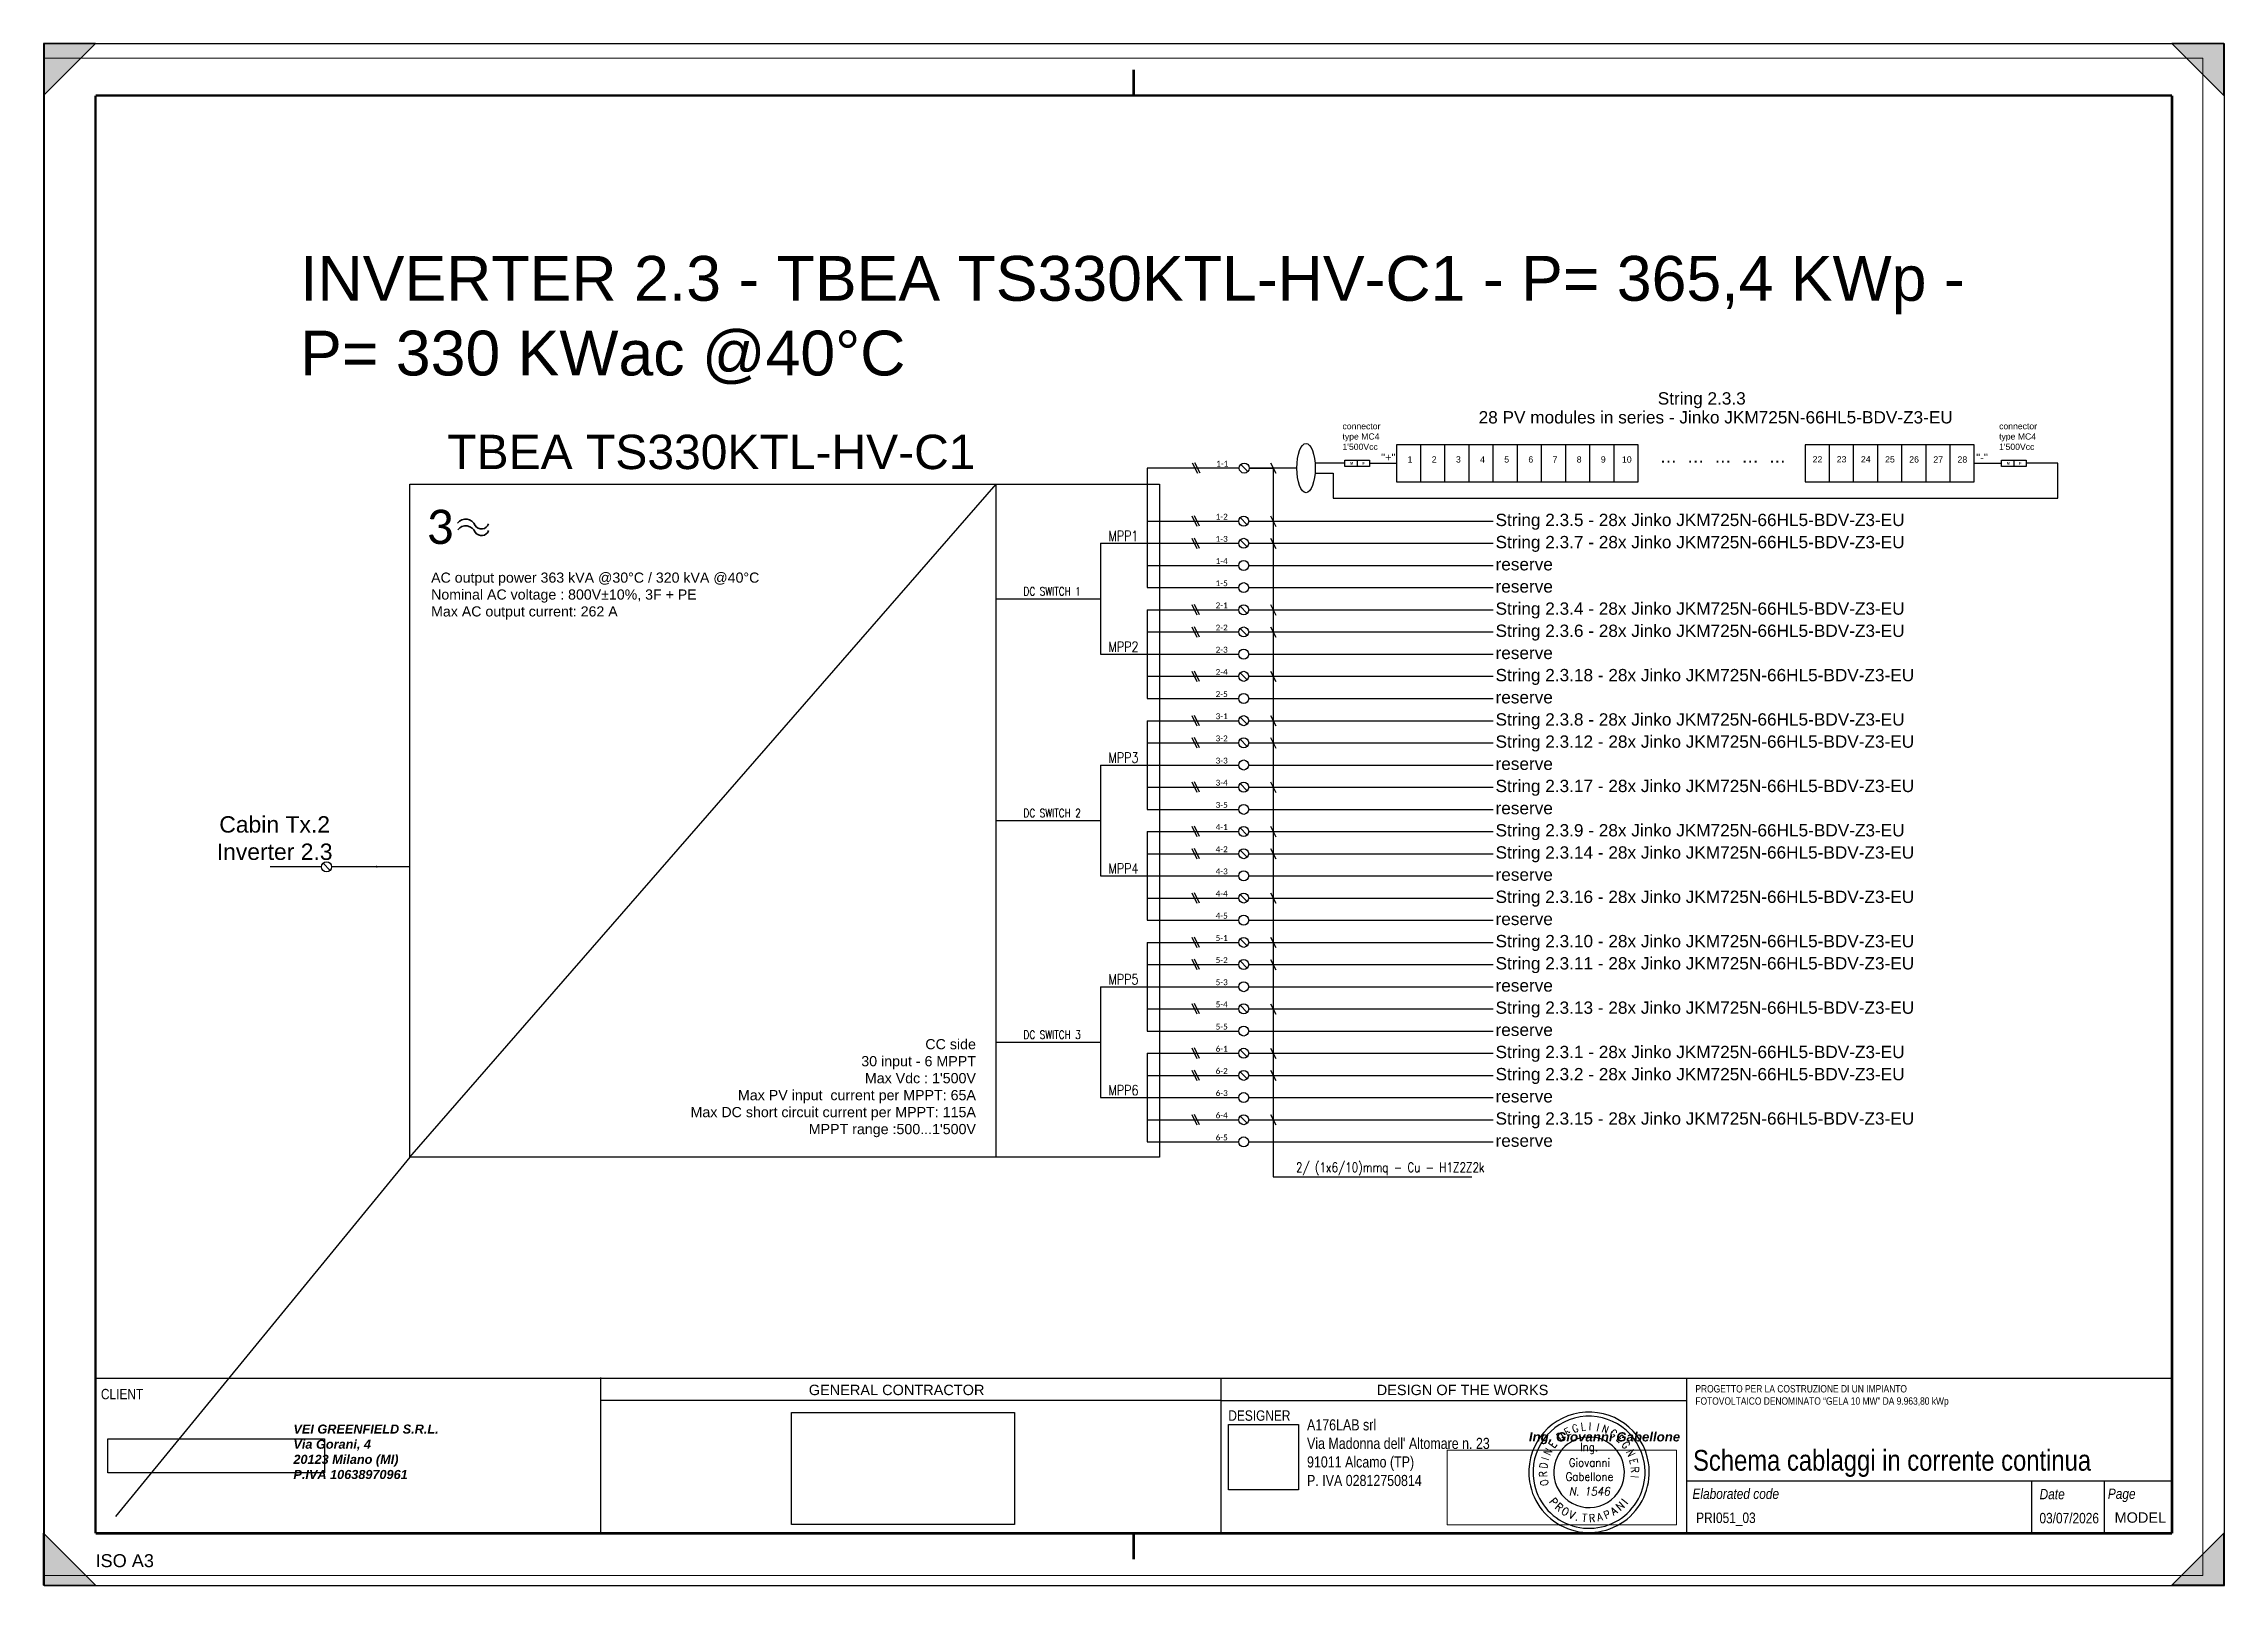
# Paper-space layout '2.3' of a CAD drawing. Header units: millimetres. Extents: x 2 to 422, y 0 to 297.
# The model-space entities are those that its viewports show. They can reach past a viewport. Long polylines and large blocks are cut down to what shows.
import ezdxf
from ezdxf.enums import TextEntityAlignment as Align

# ---------------------------------------------------------------- set-up
doc = ezdxf.new("R2010")
doc.units = ezdxf.units.MM
doc.header["$XCLIPFRAME"] = 2
doc.linetypes.add('CONTINUA', pattern=[0])
doc.linetypes.add('TRATTEGGIATA', pattern=[19.049999999999997, 12.7, -6.349999999999998])
for name, color, linetype in [('-Testi', 1, 'Continuous'), ('firme', 7, 'Continuous'), ('ISO Formato', 7, 'Continuous'), ('ISO FORMATO A3 SENZA TESTATA', 7, 'Continuous'), ('ISO LINEA DI TAGLIO', 253, 'Continuous'), ('ISO Testo', 7, 'Continuous'), ('testata', 7, 'CONTINUA'), ('TIMBRO', 153, 'Continuous'), ('TRATTEGGIATA', 40, 'TRATTEGGIATA')]:
    doc.layers.add(name, color=color, linetype=linetype)
doc.layers.add('Livello 1', color=7, linetype='Continuous', lineweight=0)
doc.styles.add('ARIAL', font='arial.ttf')
doc.styles.add('Formato ISO', font='arial.ttf')
doc.styles.add('Legend', font='calibri.ttf')
doc.styles.add('ROMANS', font='romans.shx', dxfattribs={"width": 0.8, "height": 0.2})
doc.styles.add('ROMANT', font='romant.shx', dxfattribs={"height": 0.2})
doc.styles.add('SIMPLEX', font='SIMPLEX', dxfattribs={"width": 0.8})
doc.styles.get("Standard").update_dxf_attribs({"font": 'arial.ttf'})
doc.styles.add('VALE', font='swissc.ttf')
picture_1 = doc.add_image_def('image1.jpg', size_in_pixel=(539, 175))
picture_2 = doc.add_image_def('image2.png', size_in_pixel=(565, 89))
picture_3 = doc.add_image_def('image3.png', size_in_pixel=(500, 251))
picture_4 = doc.add_image_def('image4.jpg', size_in_pixel=(1111, 1036))

# ---------------------------------------------------------------- blocks, each defined once
blk = doc.blocks.new('A$C63187F01')
at = {"layer": 'TIMBRO'}
for radius, start, end in [(1.15999999999999, 9.105136027296592, 189.1051360272949), (1.07999999999999, 9.105136027296592, 189.1051360272949), (0.679999999999991, 9.105136027296592, 189.1051360272949), (1.15999999999999, 189.1051360272949, 9.105136027296592), (1.07999999999999, 189.1051360272949, 9.105136027296592), (0.679999999999991, 189.1051360272949, 9.105136027296592)]:
    blk.add_arc((0, 0), radius, start, end, dxfattribs=at)
at = {"layer": 'TIMBRO', "style": 'ROMANT', "width": 0.85}
for s, rotation, p in [('E', 28.17592029116496, (-0.3824660734296117, 0.7140165983191907)), ('G', 17.52598430968996, (-0.2439220152376436, 0.772400188038816)), ('L', 7.090058753132115, (-0.0999777312645449, 0.803806228671547)), ('I', 358.7961288682809, (0.0170180748996245, 0.8098212056538756)), ('I', 348.6434814339645, (0.1594998227646158, 0.7941409236011197)), ('N', 339.280516534409, (0.2865722665468979, 0.7576122596989592)), ('N', 63.48437489733794, (-0.7247982432181193, 0.361617901420729)), ('E', 52.40714180735711, (-0.6418162093914364, 0.4941375854581338)), ('D', 38.61204339177493, (-0.505475523407938, 0.632925347284683)), ('G', 327.7755559631449, (0.4319221628173297, 0.685232256440969)), ('E', 317.1256199816696, (0.5511185261302673, 0.5936062416754027)), ('G', 306.4756840001942, (0.6513284743503789, 0.4815300805769171)), ('N', 294.9707234289304, (0.7342841281877384, 0.341945637626182)), ('R', 92.43304528897123, (-0.8092697948665675, -0.0343860308355062)), ('D', 81.56919470707903, (-0.8012468547890723, 0.1187580636865988)), ('I', 72.84733979689435, (-0.7739731119752964, 0.238884118223126)), ('E', 283.8934903389495, (0.7863024527493963, 0.1944953798943487)), ('R', 273.2435543574741, (0.8087024140580465, 0.0458301810675153)), ('O', 103.0829812704469, (-0.7889750302312581, -0.1833532156019828)), ('I', 264.307886566424, (0.8060060775601128, -0.0803380540972825))]:
    blk.add_text(s, height=0.15, rotation=rotation, dxfattribs=at).set_placement(p, align=Align.CENTER)
at = {"layer": 'TIMBRO', "style": 'ROMANS', "width": 0.9}
for s, p in [('Ing.', (1.313009079e-07, 0.4085925105044482)), ('Giovanni', (0.0075545987859016, 0.1075051202444968)), ('Gabellone', (0.007554585066373, -0.1638305355915151))]:
    blk.add_text(s, height=0.16, dxfattribs=at).set_placement(p, align=Align.CENTER)
at = {"layer": 'TIMBRO', "style": 'ROMANS', "oblique": 10, "width": 0.9}
blk.add_text('N. 1546', height=0.16, dxfattribs=at).set_placement((0.007554585066373, -0.4484680293613508), align=Align.CENTER)
at = {"layer": 'TIMBRO', "style": 'ROMANT', "text_generation_flag": 6, "width": 0.9}
for s, rotation, p in [('P', 129.9701413897099, (-0.73572414304485, -0.6166927803541284)), ('R', 139.5111729515321, (-0.623327763049133, -0.7301112927575844)), ('O', 148.8609498648018, (-0.4964321285984569, -0.8216782470621808)), ('V', 158.2107267780695, (-0.3563462401526749, -0.8914131237137182)), ('T', 174.3802347924072, (-0.0940091668817331, -0.9553859306804637)), ('R', 183.7300117056766, (0.0624528102228794, -0.9579664119870015)), ('A', 193.4622252675087, (0.2234920665997322, -0.933622673335947)), ('P', 203.0032568293325, (0.3751521134961706, -0.8836633361973014)), ('A', 212.5442883911549, (0.5164333161652053, -0.8092568380647691)), ('N', 222.6586311643547, (0.6505237136199185, -0.705987888010924)), ('I', 230.858393287566, (0.7445646931580825, -0.605989618477409)), ('.', 165.069514478294, (-0.2473410615262708, -0.9275895640222842))]:
    blk.add_text(s, height=0.15, rotation=rotation, dxfattribs=at).set_placement(p, align=Align.CENTER)
blk = doc.blocks.new('TESTATA_ORIZ')
for points in [[(-0.0699676079475467, 29.90025059768198), (400.149622289405, 29.90025059768198)], [(97.1902921321962, 30.02336188326467), (97.1902921321962, -0.0177559400219707)], [(216.7129702017337, 29.90025059768198), (216.7129702017337, 0)], [(306.4132899808174, 29.95782913373592), (306.4132899808174, -0.0373489915230039)], [(216.7129702017337, 25.58466010262339), (97.1902921321962, 25.58466010262339)], [(216.7129702017337, 25.58466010262339), (306.4132899808174, 25.58466010262339)], [(306.4132899808174, 10.09393447839386), (399.9946335071397, 10.09393447839386)], [(372.8528758033935, 10.06120158330736), (372.8528758033935, -0.0017945035822322)], [(386.8552724335677, 10.09393447839386), (386.8552724335677, 0)]]:
    blk.add_lwpolyline(points)
blk.add_lwpolyline([(0, 29.90025059768198), (400, 29.90025059768198), (400, 0), (0, 0)], close=True)
at = {"layer": 'firme', "xscale": 10, "yscale": 10, "zscale": 10}
blk.add_blockref('A$C63187F01', (287.6416002064349, 11.75734535063213), dxfattribs=at)
at = {"char_height": 2, "attachment_point": 1, "style": 'VALE'}
for s, width, insert in [('\\pxql;CLIENT', 62.13257653758773, (0.9716305739987092, 27.82619541131167)), ('\\pxql;DESIGNER', 62.13257653758773, (218.152149374866, 23.68897433024338)), ('\\pxql;{\\fSwis721 Cn BT|b0|i1|c0|p34;Elaborated code}', 57.42921800797819, (307.5581105855974, 8.620199347302531)), ('\\pxql;{\\fSwis721 Cn BT|b0|i1|c0|p34;Date}', 57.42921800797819, (374.4343936400085, 8.559032495573973)), ('\\pxql;{\\fSwis721 Cn BT|b0|i1|c0|p34;Page}', 57.42921800797819, (387.5775412735152, 8.620199347302531))]:
    blk.add_mtext_dynamic_manual_height_columns(s, width=width, gutter_width=25, heights=[8.879778938413974], dxfattribs=dict(at, insert=insert))
at = {"attachment_point": 4, "style": 'VALE'}
for s, insert, char_height, width in [('{\\f@Arial Unicode MS|b0|i0|c0|p34;GENERAL CONTRACTOR}', (137.3333100181189, 27.61036141397017), 2, 62.13257653758773), ('{\\f@Arial Unicode MS|b0|i0|c0|p34;DESIGN OF THE WORKS}', (246.743246528662, 27.61036141397017), 2, 62.13257653758773), ('{\\H0.83333x;\\C250;\\c1710618;PROGETTO PER LA COSTRUZIONE DI UN IMPIANTO\\PFOTOVOLTAICO DENOMINATO “GELA 10 MW” DA 9.963,80 kWp}', (308.1288091407623, 26.45304518701414), 1.7, 96.45484136060873)]:
    blk.add_mtext(s, dxfattribs=dict(at, insert=insert, char_height=char_height, width=width))
at = {"insert": (388.8723227745414, 3.023095414783931), "char_height": 2, "attachment_point": 4}
blk.add_mtext('MODEL', dxfattribs=at)
at = {"style": 'VALE'}
for tag, height, p in [('TITOLO_ELABORATO', 4, (307.6799596854908, 14.06286495316817)), ('EL', 2, (308.2763400574549, 2.988306874538372)), ('DATA1', 2, (374.4038837955039, 2.927140022809808))]:
    blk.add_attdef(tag, text='', height=height, dxfattribs=at).set_placement(p, align=Align.MIDDLE_LEFT)
at = {"layer": 'Livello 1'}
for s, insert, char_height, attachment_point in [('\\pxql;{\\fArial|b1|i1|c0|p34;\\H0.58333x;\\C250;\\c1710618;VEI GREENFIELD S.R.L.\\PVia Gorani, 4\\P20123 Milano (MI)\\PP.IVA 10638970961}', (52.04005891364793, 20.95944437869185), 3, 2), ('{\\fArial|b1|i1|c0|p34;\\H11.83894x;\\W1.02632;Ing. Giovanni Gabellone}', (276.05221707422, 17.16431292448878), 0.15, 7)]:
    blk.add_mtext(s, dxfattribs=dict(at, insert=insert, char_height=char_height, attachment_point=attachment_point))
at = {"layer": 'testata', "linetype": 'CONTINUA', "lineweight": 25, "insert": (258.7298298923781, 15.52275412109771), "char_height": 3, "width": 50.83305338474382, "attachment_point": 5, "style": 'ARIAL'}
blk.add_mtext("\\pxql;{\\H0.71429x;\\W0.8;A176LAB srl\\PVia Madonna dell' Altomare n. 23\\P91011 Alcamo (TP)\\PP. IVA 02812750814}", dxfattribs=at)
image = blk.add_image(picture_3, insert=(134.0290691254413, 1.710914103838149), size_in_units=(42.92731988865225, 21.549514584103427))
image.dxf.flags = 7
image = blk.add_image(picture_2, insert=(2.286596279577508, 11.651344692531), size_in_units=(41.74781706432985, 6.5762048119032945))
image.set_boundary_path([(-0.5, -0.5), (564.5, 88.49999999999999)])
image.dxf.clipping = 0
image = blk.add_image(picture_4, insert=(218.2123042816674, 8.373210778518114), size_in_units=(13.48003219349629, 12.570039021118054))
image.dxf.flags = 7
at = {"color": 7, "lineweight": 0, "true_color": 0xffffff}
image = blk.add_image(picture_1, insert=(260.2868776868563, 1.650954984690542), size_in_units=(44.21120616239327, 14.354287715062734), dxfattribs=at)
image.set_boundary_path([(-0.5, -0.5), (538.4999999999999, 174.5)])
image.dxf.clipping = 0
blk = doc.blocks.new('*U100')
at = {"layer": 'ISO Testo'}
h = blk.add_hatch(color=256, dxfattribs=at)
h.paths.add_polyline_path([(420.0000090385009, 297.0325926260448), (410.000009038501, 297.0325926260448), (420.0000090385009, 287.0325926260448)])
h.paths.add_polyline_path([(420.0000090385009, 10.03259262604479), (410.000009038501, 0.0325926260447886), (420.0000090385009, 0.0325926260447886)])
h.paths.add_polyline_path([(9.0385010481e-06, 10.03259262604479), (9.0385010481e-06, 0.0325926260447886), (10.00000903850104, 0.0325926260447886)])
h.paths.add_polyline_path([(10.00000903850104, 297.0325926260448), (9.0385010481e-06, 297.0325926260448), (9.0385010481e-06, 287.0325926260448)])
at = {"layer": 'ISO Formato', "const_width": 0.5}
for points in [[(210.0000090385011, 287.0325926260448), (10.00000903850104, 287.0325926260448)], [(10.00000903850104, 287.0325926260448), (10.00000903850104, 10.03259262604479)], [(10.00000903850104, 10.03259262604479), (210.0000090385011, 10.03259262604479)]]:
    blk.add_lwpolyline(points, dxfattribs=at)
at = {"layer": 'ISO FORMATO A3 SENZA TESTATA', "const_width": 0.5}
for points in [[(210.0000090385011, 287.0325926260448), (410.000009038501, 287.0325926260448)], [(410.000009038501, 287.0325926260448), (410.000009038501, 10.03259262604479)], [(410.000009038501, 10.03259262604479), (210.0000090385011, 10.03259262604479)]]:
    blk.add_lwpolyline(points, dxfattribs=at)
at = {"layer": 'ISO LINEA DI TAGLIO'}
blk.add_lwpolyline([(0.0974469984366806, -1.8687860575e-06), (420.1012052352025, -1.8687860575e-06), (420.1012052352025, 297.0122579247036), (0.0974469984366806, 297.0122579247036)], close=True, dxfattribs=at)
at = {"layer": 'ISO Testo'}
for p, q in [((9.0385010481e-06, 297.0325926260448), (9.0385010481e-06, 287.0325926260448)), ((10.00000903850104, 297.0325926260448), (9.0385010481e-06, 297.0325926260448)), ((10.00000903850104, 297.0325926260448), (9.0385010481e-06, 287.0325926260448)), ((420.0000090385009, 297.0325926260448), (410.000009038501, 297.0325926260448)), ((420.0000090385009, 287.0325926260448), (410.000009038501, 297.0325926260448)), ((420.0000090385009, 287.0325926260448), (420.0000090385009, 297.0325926260448)), ((9.0385010481e-06, 0.0325926260447886), (9.0385010481e-06, 10.03259262604479)), ((9.0385010481e-06, 10.03259262604479), (10.00000903850104, 0.0325926260447886)), ((410.000009038501, 0.0325926260447886), (420.0000090385009, 10.03259262604479)), ((420.0000090385009, 0.0325926260447886), (420.0000090385009, 10.03259262604479)), ((9.0385010481e-06, 0.0325926260447886), (10.00000903850104, 0.0325926260447886)), ((420.0000090385009, 0.0325926260447886), (410.000009038501, 0.0325926260447886))]:
    blk.add_line(p, q, dxfattribs=at)
at = {"layer": 'ISO Testo', "const_width": 0.5}
for points in [[(210.0000090385011, 287.0325926260448), (210.0000090385011, 292.0325926260448)], [(210.0000090385011, 10.03259262604479), (210.0000090385011, 5.032592626044788)]]:
    blk.add_lwpolyline(points, dxfattribs=at)
at = {"layer": 'ISO Testo', "style": 'Formato ISO'}
blk.add_text('ISO A3', height=2.5, dxfattribs=at).set_placement((10.00000903850104, 3.512349110778814))
blk = doc.blocks.new('P00102')
at = {"color": 1, "linetype": 'ByBlock', "lineweight": 25}
for p, q in [((0.0185414473933605, 3.62500173526314), (-3.581458552606548, -3.574998264736676)), ((1.818541447393428, 3.62500173526314), (-1.78145855260648, -3.574998264736676)), ((3.618541447393609, 3.62500173526314), (0.0185414473934742, -3.574998264736676))]:
    blk.add_line(p, q, dxfattribs=at)
blk = doc.blocks.new('P00')
at = {"color": 1}
for points in [[(-18.69457844420282, 25.69178981461047), (6.820592160970078, -25.33855139573532)], [(19.57817746355653, -25.33855139573532), (-5.93699314161455, 25.69178981461047)]]:
    blk.add_lwpolyline(points, dxfattribs=at)

msp = doc.modelspace()

# ---------------------------------------------------------------- linework, layer by layer
for points in [[(50340.07795327831, 151608.287454484), (50340.07795327831, 151425.9170672172), (51525.84931087432, 151425.9170672172), (51525.84931087432, 151607.7611349596), (50340.07795327831, 151607.7611349596)], [(50458.6550890379, 151425.9170672172), (50458.6550890379, 151607.7611349596)], [(50577.23222479749, 151425.653907455), (50577.23222479749, 151607.4979751974)], [(50695.8093605571, 151425.3907476927), (50695.8093605571, 151607.2348154352)], [(50814.38649631671, 151425.9170672172), (50814.38649631671, 151607.7611349596)], [(50932.96363207631, 151425.653907455), (50932.96363207631, 151607.4979751974)], [(51051.54076783592, 151425.3907476927), (51051.54076783592, 151607.2348154352)], [(51170.11790359551, 151425.9170672172), (51170.11790359551, 151607.7611349596)], [(51288.69503935511, 151425.653907455), (51288.69503935511, 151607.4979751974)], [(51407.27217511471, 151425.3907476927), (51407.27217511471, 151607.2348154352)], [(52345.84931087432, 151608.287454484), (52345.84931087432, 151425.9170672172), (53175.88926119154, 151425.9170672172), (53175.88926119154, 151607.7611349596), (52345.84931087432, 151607.7611349596)], [(52464.42644663392, 151425.9170672172), (52464.42644663392, 151607.7611349596)], [(52583.00358239353, 151425.653907455), (52583.00358239353, 151607.4979751974)], [(52701.58071815313, 151425.3907476927), (52701.58071815313, 151607.2348154352)], [(52820.15785391273, 151425.9170672172), (52820.15785391273, 151607.7611349596)], [(52938.73498967233, 151425.653907455), (52938.73498967233, 151607.4979751974)], [(52938.73498967233, 151425.653907455), (52938.73498967233, 151607.4979751974)], [(53057.31212543194, 151425.3907476927), (53057.31212543194, 151607.2348154352)], [(53057.31212543194, 151425.3907476927), (53057.31212543194, 151607.2348154352)], [(53175.88926119154, 151425.9170672172), (53175.88926119154, 151607.7611349596)], [(49115.2, 151493.8734797899), (49115.2, 150906.7452359462)], [(49609.52809284357, 151476.4876597593), (49574.7564527823, 151511.2592998206)], [(49613.82677697381, 151493.8734797899), (49733.8267769738, 151493.8734797899), (49733.8267769738, 148014.427001942)], [(49721.06919167122, 151519.3886503951), (49746.58436227639, 151468.3583091847)], [(49721.06919167122, 151519.3886503951), (49746.5843622764, 151468.3583091847)], [(50146.56614566988, 151532.449076063), (50146.56614566988, 151501.7554456382)], [(50207.20168132278, 151517.1022608506), (50340.07795327831, 151517.1022608506)], [(53176.37699600487, 151517.1022608506), (53309.25326796039, 151517.1022608506)], [(53369.88880361329, 151532.449076063), (53369.88880361329, 151501.7554456382)], [(45496.31285879033, 148110.8455402219), (48374.58218751868, 151415.218536011)], [(48374.58218751868, 148110.8455402219), (48374.58218751868, 151415.218536011)], [(49606.62533452414, 151215.8771845939), (49571.85369446286, 151250.6488246551)], [(49721.06919167122, 151258.7781752297), (49746.58436227639, 151207.7478340193)], [(48887, 151124.4237483985), (49115.2, 151124.4237483985)], [(48887, 151124.4237483985), (48887, 150580.227467268)], [(49606.62533452414, 151107.0379283678), (49571.85369446286, 151141.809568429)], [(49721.06919167122, 151149.9389190036), (49746.58436227639, 151098.9085777932)], [(48374.58218751868, 150852.3256078332), (48887, 150852.3256078332)], [(49115.2, 150797.9059797202), (49115.2, 150362.5489548159)], [(49606.62533452414, 150780.5201596896), (49571.85369446286, 150815.2917997508)], [(49721.06919167122, 150823.4211503254), (49746.58436227639, 150772.390809115)], [(49606.62533452414, 150671.6809034635), (49571.85369446286, 150706.4525435247)], [(49721.06919167122, 150714.5818940993), (49746.58436227639, 150663.5515528889)], [(48887, 150580.227467268), (49115.2, 150580.227467268)], [(49606.62533452414, 150454.0023910113), (49571.85369446286, 150488.7740310725)], [(49721.06919167122, 150496.9033816471), (49746.58436227639, 150445.8730404367)], [(49115.2, 150253.7096985897), (49115.2, 149818.3526736854)], [(49606.62533452414, 150236.3238785591), (49571.85369446286, 150271.0955186203)], [(49721.06919167122, 150279.2248691949), (49746.58436227639, 150228.1945279845)], [(49606.62533452414, 150127.484622333), (49571.85369446286, 150162.2562623943)], [(49721.06919167122, 150170.3856129689), (49746.58436227639, 150119.3552717585)], [(48887, 150036.0311861376), (49115.2, 150036.0311861376)], [(48887, 150036.0311861376), (48887, 149491.8349050071)], [(49606.62533452414, 149909.8061098809), (49571.85369446286, 149944.5777499421)], [(49721.06919167122, 149952.7071005167), (49746.58436227639, 149901.6767593063)], [(48374.58218751868, 149763.9330455724), (48887, 149763.9330455724)], [(49115.2, 149709.5134174593), (49115.2, 149274.156392555)], [(49606.62533452414, 149692.1275974287), (49571.85369446286, 149726.8992374899)], [(49721.06919167122, 149735.0285880645), (49746.58436227639, 149683.9982468541)], [(49606.62533452414, 149583.2883412026), (49571.85369446286, 149618.0599812638)], [(49721.06919167122, 149626.1893318384), (49746.58436227639, 149575.158990628)], [(45104.44726401697, 149518.677066225), (45069.67562395568, 149553.4487062863)], [(45496.31285879033, 149536.0628862556), (45111.64870646664, 149536.0628862556)], [(48887, 149491.8349050071), (49115.2, 149491.8349050071)], [(49606.62533452414, 149365.6098287505), (49571.85369446286, 149400.3814688117)], [(49721.06919167122, 149408.5108193863), (49746.58436227639, 149357.4804781759)], [(49115.2, 149165.3171363289), (49115.2, 148729.9601114245)], [(49606.62533452414, 149147.9313162983), (49571.85369446286, 149182.7029563595)], [(49721.06919167122, 149190.8323069341), (49746.58436227639, 149139.8019657237)], [(49606.62533452414, 149039.0920600722), (49571.85369446286, 149073.8637001334)], [(49721.06919167122, 149081.993050708), (49746.58436227639, 149030.9627094976)], [(48887, 148947.6386238767), (49115.2, 148947.6386238767)], [(48887, 148947.6386238767), (48887, 148403.4423427463)], [(49606.62533452414, 148821.4135476201), (49571.85369446286, 148856.1851876812)], [(49721.06919167122, 148864.3145382559), (49746.58436227639, 148813.2841970454)], [(48374.58218751868, 148675.5404833115), (48887, 148675.5404833115)], [(49115.2, 148621.1208551985), (49115.2, 148185.7638302941)], [(49606.62533452414, 148603.7350351679), (49571.85369446286, 148638.5066752291)], [(49721.06919167122, 148646.6360258037), (49746.58436227639, 148595.6056845933)], [(49606.62533452414, 148494.8957789418), (49571.85369446286, 148529.667419003)], [(49721.06919167122, 148537.7967695776), (49746.58436227639, 148486.7664283672)], [(48887, 148403.4423427463), (49115.2, 148403.4423427463)], [(49606.62533452414, 148277.2172664896), (49571.85369446286, 148311.9889065508)], [(49721.06919167122, 148320.1182571255), (49746.58436227639, 148269.087915915)], [(49733.8267769738, 148014.427001942), (50708.8267769738, 148014.427001942)]]:
    msp.add_lwpolyline(points)
at = {"color": 40}
for points in [[(49567.55227281294, 151493.8734797899), (49115.2, 151493.8734797899)], [(49850.46758333334, 151493.8734797899), (49616.73227281293, 151493.8734797899)], [(49940.24790516484, 151518.8734797899), (50085.15267145494, 151518.8734797899)], [(49940.24790516484, 151468.8734797899), (50028.67750244538, 151468.8734797899), (50028.67750244538, 151346.793641546), (53585.6488028524, 151346.793641546), (53585.48743662462, 151517.1022608506), (53430.52433926618, 151517.1022608506)]]:
    msp.add_lwpolyline(points, dxfattribs=at)
for points in [[(50085.93061001699, 151532.449076063), (50207.20168132278, 151532.449076063), (50207.20168132278, 151501.7554456382), (50085.93061001699, 151501.7554456382)], [(53309.25326796039, 151532.449076063), (53430.52433926618, 151532.449076063), (53430.52433926618, 151501.7554456382), (53309.25326796039, 151501.7554456382)], [(45496.31285879033, 151415.218536011), (49176.36127245453, 151415.218536011), (49176.36127245453, 148110.8455402219), (45496.31285879033, 148110.8455402219)]]:
    msp.add_lwpolyline(points, close=True)
at = {"color": 40, "linetype": 'Continuous'}
for points in [[(49115.2, 151233.2630046245), (49564.64951449349, 151233.2630046245)], [(49613.82951449349, 151233.2630046245), (50814.31201643589, 151233.2630046245)], [(49115.2, 151124.4237483985), (49564.64951449349, 151124.4237483985)], [(49613.82951449349, 151124.4237483985), (50814.31201643589, 151124.4237483985)], [(49115.2, 150797.9059797202), (49564.64951449349, 150797.9059797202)], [(49613.82951449349, 150797.9059797202), (50814.31201643589, 150797.9059797202)], [(49115.2, 150689.0667234941), (49564.64951449349, 150689.0667234941)], [(49613.82951449349, 150689.0667234941), (50814.31201643589, 150689.0667234941)], [(49115.2, 150471.3882110419), (49564.64951449349, 150471.3882110419)], [(49613.82951449349, 150471.3882110419), (50814.31201643589, 150471.3882110419)], [(49115.2, 150253.7096985897), (49564.64951449349, 150253.7096985897)], [(49613.82951449349, 150253.7096985897), (50814.31201643589, 150253.7096985897)], [(49115.2, 150144.8704423636), (49564.64951449349, 150144.8704423636)], [(49613.82951449349, 150144.8704423636), (50814.31201643589, 150144.8704423636)], [(49115.2, 149927.1919299115), (49564.64951449349, 149927.1919299115)], [(49613.82951449349, 149927.1919299115), (50814.31201643589, 149927.1919299115)]]:
    msp.add_lwpolyline(points, dxfattribs=at)
at = {"color": 8, "linetype": 'Continuous'}
for points in [[(49115.2, 151015.5844921723), (49564.64951449349, 151015.5844921723)], [(49613.82951449349, 151015.5844921723), (50814.31201643589, 151015.5844921723)], [(49115.2, 150906.7452359462), (49564.64951449349, 150906.7452359462)], [(49613.82951449349, 150906.7452359462), (50814.31201643589, 150906.7452359462)], [(49115.2, 150580.227467268), (49564.64951449349, 150580.227467268)], [(49613.82951449349, 150580.227467268), (50814.31201643589, 150580.227467268)], [(49115.2, 150362.5489548159), (49564.64951449349, 150362.5489548159)], [(49613.82951449349, 150362.5489548159), (50814.31201643589, 150362.5489548159)], [(49115.2, 150036.0311861376), (49564.64951449349, 150036.0311861376)], [(49613.82951449349, 150036.0311861376), (50814.31201643589, 150036.0311861376)], [(49115.2, 149818.3526736854), (49564.64951449349, 149818.3526736854)], [(49613.82951449349, 149818.3526736854), (50814.31201643589, 149818.3526736854)], [(49115.2, 149491.8349050071), (49564.64951449349, 149491.8349050071)], [(49613.82951449349, 149491.8349050071), (50814.31201643589, 149491.8349050071)], [(49115.2, 149274.156392555), (49564.64951449349, 149274.156392555)], [(49613.82951449349, 149274.156392555), (50814.31201643589, 149274.156392555)], [(49115.2, 148947.6386238767), (49564.64951449349, 148947.6386238767)], [(49613.82951449349, 148947.6386238767), (50814.31201643589, 148947.6386238767)], [(49115.2, 148729.9601114245), (49564.64951449349, 148729.9601114245)], [(49613.82951449349, 148729.9601114245), (50814.31201643589, 148729.9601114245)], [(49115.2, 148403.4423427463), (49564.64951449349, 148403.4423427463)], [(49613.82951449349, 148403.4423427463), (50814.31201643589, 148403.4423427463)], [(49115.2, 148185.7638302941), (49564.64951449349, 148185.7638302941)], [(49613.82951449349, 148185.7638302941), (50814.31201643589, 148185.7638302941)]]:
    msp.add_lwpolyline(points, dxfattribs=at)
at = {"color": 4}
msp.add_lwpolyline([(45062.47418150603, 149536.0628862556), (44810.32062109006, 149536.0628862556)], dxfattribs=at)
at = {"color": 7}
for centre in [(49592.14227281294, 151493.8734797899), (49589.23951449349, 151233.2630046245), (49589.23951449349, 151124.4237483985), (49589.23951449349, 150797.9059797202), (49589.23951449349, 150689.0667234941), (49589.23951449349, 150471.3882110419), (49589.23951449349, 150253.7096985897), (49589.23951449349, 150144.8704423636), (49589.23951449349, 149927.1919299115), (49589.23951449349, 149709.5134174593), (49589.23951449349, 149600.6741612332), (49589.23951449349, 149382.9956487811), (49589.23951449349, 149165.3171363289), (49589.23951449349, 149056.4778801028), (49589.23951449349, 148838.7993676506), (49589.23951449349, 148621.1208551985), (49589.23951449349, 148512.2815989724), (49589.23951449349, 148294.6030865202)]:
    msp.add_circle(centre, 24.59, dxfattribs=at)
at = {"color": 8}
for centre in [(49589.23951449349, 151015.5844921723), (49589.23951449349, 150906.7452359462), (49589.23951449349, 150580.227467268), (49589.23951449349, 150362.5489548159), (49589.23951449349, 150036.0311861376), (49589.23951449349, 149818.3526736854), (49589.23951449349, 149491.8349050071), (49589.23951449349, 149274.156392555), (49589.23951449349, 148947.6386238767), (49589.23951449349, 148729.9601114245), (49589.23951449349, 148403.4423427463), (49589.23951449349, 148185.7638302941)]:
    msp.add_circle(centre, 24.59, dxfattribs=at)
msp.add_circle((45087.06144398633, 149536.0628862556), 24.58726248030871)
at = {"lineweight": 35}
for centre, radius, start, end in [((45769.89632148021, 151192.7123058284), 50.10158679896896, 22.57714482321823, 141.9873610374973), ((45770.68250298691, 151159.8204133665), 50.10158679897022, 22.57714482321823, 141.9873610374973), ((45847.10980907316, 151231.2854924432), 36.4958631825816, 211.9962466631755, 342.6174202888712), ((45847.89599057986, 151198.3935999812), 36.49586318257663, 211.9962466631755, 342.6174202888712)]:
    msp.add_arc(centre, radius, start, end, dxfattribs=at)
msp.add_ellipse((49895.35774424908, 151493.8734797899), major_axis=(0, -121.0803726117519), ratio=0.370746801875944)
at = {"layer": 'Defpoints', "color": 1}
msp.add_line((45496.31285879033, 148110.8455402219), (44050.84794279355, 146346.9891258013), dxfattribs=at)
msp.add_lwpolyline([(43500.08973945247, 153798.1702735313), (55561.55510214752, 153798.1702735313), (55561.55510214752, 146010.7553102739), (43500.08973945247, 146010.7553102739)], close=True, dxfattribs=at)
at = {"layer": 'TRATTEGGIATA', "color": 40, "linetype": 'Continuous', "ltscale": 0.5}
for points in [[(49115.2, 149709.5134174593), (49564.64951449349, 149709.5134174593)], [(49613.82951449349, 149709.5134174593), (50814.31201643589, 149709.5134174593)], [(49115.2, 149600.6741612332), (49564.64951449349, 149600.6741612332)], [(49613.82951449349, 149600.6741612332), (50814.31201643589, 149600.6741612332)], [(49115.2, 149382.9956487811), (49564.64951449349, 149382.9956487811)], [(49613.82951449349, 149382.9956487811), (50814.31201643589, 149382.9956487811)], [(49115.2, 149165.3171363289), (49564.64951449349, 149165.3171363289)], [(49613.82951449349, 149165.3171363289), (50814.31201643589, 149165.3171363289)], [(49115.2, 149056.4778801028), (49564.64951449349, 149056.4778801028)], [(49613.82951449349, 149056.4778801028), (50814.31201643589, 149056.4778801028)], [(49115.2, 148838.7993676506), (49564.64951449349, 148838.7993676506)], [(49613.82951449349, 148838.7993676506), (50814.31201643589, 148838.7993676506)], [(49115.2, 148621.1208551985), (49564.64951449349, 148621.1208551985)], [(49613.82951449349, 148621.1208551985), (50814.31201643589, 148621.1208551985)], [(49115.2, 148512.2815989724), (49564.64951449349, 148512.2815989724)], [(49613.82951449349, 148512.2815989724), (50814.31201643589, 148512.2815989724)], [(49115.2, 148294.6030865202), (49564.64951449349, 148294.6030865202)], [(49613.82951449349, 148294.6030865202), (50814.31201643589, 148294.6030865202)]]:
    msp.add_lwpolyline(points, dxfattribs=at)

# ---------------------------------------------------------------- block references
for name, p in [('P00', (49355.82184103979, 151494.0506807734)), ('P00', (49352.91908272034, 151233.440205608)), ('P00', (49352.91908272034, 151124.6009493819)), ('P00', (49352.91908272034, 150798.0831807037)), ('P00', (49352.91908272034, 150689.2439244776)), ('P00', (49352.91908272034, 150471.5654120255)), ('P00', (49352.91908272034, 150253.8868995732)), ('P00', (49352.91908272034, 150145.0476433472)), ('P00', (49352.91908272034, 149927.369130895)), ('P00', (49352.91908272034, 149709.6906184428)), ('P00', (49352.91908272034, 149600.8513622167)), ('P00102', (45331.85333343955, 149535.8856852721)), ('P00', (49352.91908272034, 149383.1728497646)), ('P00', (49352.91908272034, 149165.4943373124)), ('P00', (49352.91908272034, 149056.6550810863)), ('P00', (49352.91908272034, 148838.9765686341)), ('P00', (49352.91908272034, 148621.298056182)), ('P00', (49352.91908272034, 148512.4587999559)), ('P00', (49352.91908272034, 148294.7802875037))]:
    msp.add_blockref(name, p)

# ---------------------------------------------------------------- texts
at = {"layer": '-Testi', "color": 7, "attachment_point": 5, "style": 'SIMPLEX'}
for s, insert, char_height, width in [('MPP1', (48998.89967799138, 151160.7136184267), 50, 54.43236395770274), ('DC SWITCH 1', (48649.07029740421, 150888.6154778615), 40, 391.7310769769952), ('MPP2', (48998.89967799138, 150616.5173372963), 50, 54.43236395770274), ('MPP3', (48998.89967799138, 150072.3210561659), 50, 54.43236395770274), ('DC SWITCH 2', (48649.07029740421, 149800.2229156006), 40, 391.7310769769952), ('MPP4', (48998.89967799138, 149528.1247750354), 50, 54.43236395770274), ('MPP5', (48998.89967799138, 148983.928493905), 50, 54.43236395770274), ('DC SWITCH 3', (48649.07029740421, 148711.8303533398), 40, 391.7310769769952), ('MPP6', (48998.89967799138, 148439.7322127746), 50, 54.43236395770274), ('2/ (1x6/10)mmq - Cu - H1Z2Z2k', (50308.95899619821, 148053.0471959505), 46.62125793982331, 1811.153034310845)]:
    msp.add_mtext(s, dxfattribs=dict(at, insert=insert, char_height=char_height, width=width))
for s, insert, char_height, width, attachment_point in [('INVERTER 2.3 - TBEA TS330KTL-HV-C1 - P= 365,4 KWp - P= 330 KWac @40°C', (44957.13151387792, 152535.1530570566), 220, 8459.92081239587, 1), ("connector type MC4\\P1'500Vcc", (50074.2881078137, 151714.6229730185), 30.34407766993254, 266.3468481861055, 1), ('28 PV modules in series - Jinko JKM725N-66HL5-BDV-Z3-EU', (50742.61159986478, 151773.3184071607), 60.44320266841616, 2681.977403692902, 1), ("connector type MC4\\P1'500Vcc", (53297.61076575709, 151714.6229730185), 30.34407766993254, 266.3468481861055, 1), ('TBEA TS330KTL-HV-C1', (45679.64532830426, 151657.4297163469), 168.7039978620646, 3487.591366341201, 1), ('\\pxql;{\\fArial|b1|i0|c0|p34;M}', (50111.38887291608, 151524.0951623431), 13.78454144922869, 16.70258049221593, 1), ('\\pxql;{\\fArial|b1|i0|c0|p34;F}', (50172.02440856899, 151524.0951623431), 13.78454144922869, 16.70258049221593, 1), ("''+''", (50263.39262257919, 151565.0509238846), 38.08496559255708, 72.40086885169148, 1), ('1 ', (50393.93086492772, 151551.864103422), 30.84489911294951, 30.84489911294951, 1), ('2 ', (50512.50800068731, 151551.864103422), 30.84489911294951, 30.84489911294951, 1), ('3 ', (50631.08513644691, 151551.864103422), 30.84489911294951, 30.84489911294951, 1), ('4 ', (50749.66227220652, 151551.3377838975), 30.84489911294951, 30.84489911294951, 1), ('5 ', (50868.23940796613, 151551.864103422), 30.84489911294951, 30.84489911294951, 1), ('6 ', (50986.81654372573, 151551.864103422), 30.84489911294951, 30.84489911294951, 1), ('7 ', (51105.39367948534, 151551.3377838975), 30.84489911294951, 30.84489911294951, 1), ('8 ', (51223.97081524493, 151551.864103422), 30.84489911294951, 30.84489911294951, 1), ('9 ', (51342.54795100452, 151551.6009436597), 30.84489911294951, 30.84489911294951, 1), ('10 ', (51445.94489373631, 151551.3377838975), 30.84489911294951, 30.84489911294951, 1), ('...  ...  ...  ...  ... ', (51634.23029371597, 151588.9027629267), 68.89403447450137, 747.0275359160767, 1), ('22 ', (52381.89688650487, 151552.1272631841), 30.84489911294951, 30.84489911294951, 1), ('23 ', (52500.47402226446, 151552.3904229464), 30.84489911294951, 30.84489911294951, 1), ('24 ', (52619.05115802406, 151552.3904229464), 30.84489911294951, 30.84489911294951, 1), ('25 ', (52737.62829378367, 151552.1272631841), 30.84489911294951, 30.84489911294951, 1), ('26 ', (52856.20542954327, 151551.8641034219), 30.84489911294951, 30.84489911294951, 1), ('27', (52974.78256530287, 151551.6009436597), 30.84489911294951, 30.84489911294951, 1), ('28 ', (53093.35970106248, 151551.3377838974), 30.84489911294951, 30.84489911294951, 1), ("''-''", (53184.685647004, 151565.0509238846), 38.08496559255708, 72.40086885169148, 1), ('\\pxql;{\\fArial|b1|i0|c0|p34;M}', (53334.7115308595, 151524.0951623431), 13.78454144922869, 16.70258049221593, 1), ('\\pxql;{\\fArial|b1|i0|c0|p34;F}', (53395.34706651239, 151524.0951623431), 13.78454144922869, 16.70258049221593, 1), ('AC output power 363 kVA @30°C / 320 kVA @40°C\\PNominal AC voltage : 800V±10%, 3F + PE \\PMax AC output current: 262 A', (45600.38252153707, 150980.9008978308), 49.77164695424683, 2205.221836437966, 1), ('\\pxqc;Cabin Tx.2\\PInverter 2.3', (44376.8038422391, 149784.6398248461), 80.47639183567892, 910.8416278132873, 1), ("CC side\\P30 input - 6 MPPT \\PMax Vdc : 1'500V\\PMax PV input  current per MPPT: 65A\\PMax DC short circuit current per MPPT: 115A \\PMPPT range :500...1'500V ", (48274.86116608687, 148690.4498051026), 50, 1795.435926720968, 3)]:
    msp.add_mtext(s, dxfattribs=dict(insert=insert, char_height=char_height, width=width, attachment_point=attachment_point))
at = {"color": 7, "char_height": 60.44, "width": 4500, "attachment_point": 1}
for s, insert in [('String 2.3.3', (51621.99622715501, 151866.1161693193)), ('String 2.3.5 - 28x Jinko JKM725N-66HL5-BDV-Z3-EU', (50825.59338740144, 151269.5528746528)), ('String 2.3.7 - 28x Jinko JKM725N-66HL5-BDV-Z3-EU', (50825.59338740144, 151160.7136184267)), ('String 2.3.4 - 28x Jinko JKM725N-66HL5-BDV-Z3-EU', (50825.59338740144, 150834.1958497485)), ('String 2.3.6 - 28x Jinko JKM725N-66HL5-BDV-Z3-EU', (50825.59338740144, 150725.3565935224)), ('String 2.3.18 - 28x Jinko JKM725N-66HL5-BDV-Z3-EU', (50825.59338740144, 150507.6780810702)), ('String 2.3.8 - 28x Jinko JKM725N-66HL5-BDV-Z3-EU', (50825.59338740144, 150289.999568618)), ('String 2.3.12 - 28x Jinko JKM725N-66HL5-BDV-Z3-EU', (50825.59338740144, 150181.1603123919)), ('String 2.3.17 - 28x Jinko JKM725N-66HL5-BDV-Z3-EU', (50825.59338740144, 149963.4817999398)), ('String 2.3.9 - 28x Jinko JKM725N-66HL5-BDV-Z3-EU', (50825.59338740144, 149745.8032874876)), ('String 2.3.14 - 28x Jinko JKM725N-66HL5-BDV-Z3-EU', (50825.59338740144, 149636.9640312615)), ('String 2.3.16 - 28x Jinko JKM725N-66HL5-BDV-Z3-EU', (50825.59338740144, 149419.2855188094)), ('String 2.3.10 - 28x Jinko JKM725N-66HL5-BDV-Z3-EU', (50825.59338740144, 149201.6070063572)), ('String 2.3.11 - 28x Jinko JKM725N-66HL5-BDV-Z3-EU', (50825.59338740144, 149092.7677501311)), ('String 2.3.13 - 28x Jinko JKM725N-66HL5-BDV-Z3-EU', (50825.59338740144, 148875.0892376789)), ('String 2.3.1 - 28x Jinko JKM725N-66HL5-BDV-Z3-EU', (50825.59338740144, 148657.4107252268)), ('String 2.3.2 - 28x Jinko JKM725N-66HL5-BDV-Z3-EU', (50825.59338740144, 148548.5714690007)), ('String 2.3.15 - 28x Jinko JKM725N-66HL5-BDV-Z3-EU', (50825.59338740144, 148330.8929565485))]:
    msp.add_mtext(s, dxfattribs=dict(at, insert=insert))
at = {"color": 7, "char_height": 28.90783764322853, "width": 87.83675759439129, "attachment_point": 1, "style": 'Legend'}
for s, insert in [('1-1', (49454.41651247337, 151530.1633498182)), ('1-2', (49451.51375415393, 151269.5528746528)), ('1-3', (49451.51375415393, 151160.7136184267)), ('2-1', (49451.51375415393, 150834.1958497485)), ('2-2', (49451.51375415393, 150725.3565935224)), ('2-4', (49451.51375415393, 150507.6780810702)), ('3-1', (49451.51375415393, 150289.999568618)), ('3-2', (49451.51375415393, 150181.1603123919)), ('3-4', (49451.51375415393, 149963.4817999398)), ('4-1', (49451.51375415393, 149745.8032874876)), ('4-2', (49451.51375415393, 149636.9640312615)), ('4-4', (49451.51375415393, 149419.2855188094)), ('5-1', (49451.51375415393, 149201.6070063572)), ('5-2', (49451.51375415393, 149092.7677501311)), ('5-4', (49451.51375415393, 148875.0892376789)), ('6-1', (49451.51375415393, 148657.4107252268)), ('6-2', (49451.51375415393, 148548.5714690007)), ('6-4', (49451.51375415393, 148330.8929565485))]:
    msp.add_mtext(s, dxfattribs=dict(at, insert=insert))
at = {"insert": (45577.64546475391, 151289.5710127197), "char_height": 168.7039978620646, "width": 2757.720579083849, "attachment_point": 1, "style": 'Legend'}
msp.add_mtext('3', dxfattribs=at)
at = {"color": 8, "char_height": 28.90783764322853, "width": 87.83675759439129, "attachment_point": 1, "style": 'Legend'}
for s, insert in [('1-4', (49451.51375415393, 151051.8743622006)), ('1-5', (49451.51375415393, 150943.0351059745)), ('2-3', (49451.51375415393, 150616.5173372963)), ('2-5', (49451.51375415393, 150398.8388248441)), ('3-3', (49451.51375415393, 150072.3210561659)), ('3-5', (49451.51375415393, 149854.6425437137)), ('4-3', (49451.51375415393, 149528.1247750354)), ('4-5', (49451.51375415393, 149310.4462625833)), ('5-3', (49451.51375415393, 148983.928493905)), ('5-5', (49451.51375415393, 148766.2499814528)), ('6-3', (49451.51375415393, 148439.7322127746)), ('6-5', (49451.51375415393, 148222.0537003224))]:
    msp.add_mtext(s, dxfattribs=dict(at, insert=insert))
at = {"color": 8, "char_height": 60.44, "width": 4500, "attachment_point": 1}
for insert in [(50825.59338740144, 151051.8743622006), (50825.59338740144, 150943.0351059745), (50825.59338740144, 150616.5173372963), (50825.59338740144, 150398.8388248441), (50825.59338740144, 150072.3210561659), (50825.59338740144, 149854.6425437137), (50825.59338740144, 149528.1247750354), (50825.59338740144, 149310.4462625833), (50825.59338740144, 148983.928493905), (50825.59338740144, 148766.2499814528), (50825.59338740144, 148439.7322127746), (50825.59338740144, 148222.0537003224)]:
    msp.add_mtext('reserve', dxfattribs=dict(at, insert=insert))

psp = doc.layouts.new('2.3')

# ---------------------------------------------------------------- block references
psp.add_blockref('*U100', (1.77100893766601, 1.8687860575e-06))
psp.add_blockref('TESTATA_ORIZ', (11.8409855841146, 10.03259449483084)).add_auto_attribs({'EL': 'PRI051_03', 'TITOLO_ELABORATO': 'Schema cablaggi in corrente continua', 'DATA1': '03/07/2026'})

# ---------------------------------------------------------------- viewports
at = {"layer": 'Defpoints', "color": 1, "view_target_point": (36430.92668957022, 16095.90744423696)}
psp.add_viewport(center=(209.729821542044, 148.0781262974379), size=(415.9176071317538, 292.3290666519704), view_center_point=(12566.56515655527, 133685.9750859277), view_height=7449.402804916892, dxfattribs=at)

doc.saveas('drawing.dxf')
